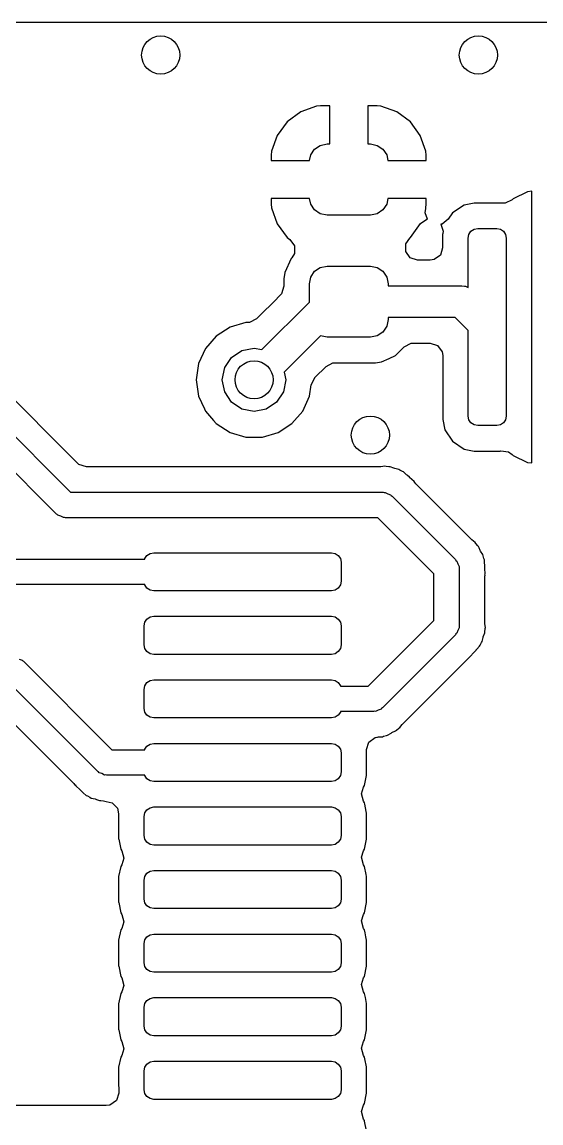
# Model space of a CAD drawing. Extents: x 100.3 to 197.2, y -144.7 to -85.3.
# Drawn here: x 124.91 to 128.99, y -93.96 to -85.3 of the extents above; entities that cross this region are included whole.
import ezdxf

# ---------------------------------------------------------------- set-up
doc = ezdxf.new("R2010")
doc.units = 0
doc.layers.add('BLACK', color=7, linetype='CONTINUOUS')

msp = doc.modelspace()

# ---------------------------------------------------------------- linework, layer by layer
at = {"layer": 'BLACK', "linetype": 'CONTINUOUS'}
for p, q in [((106.048, -85.3005), (151.507, -85.301)), ((127.227, -85.9628), (127.102, -86.0066)), ((127.257, -85.96), (127.227, -85.9628)), ((127.227, -85.9628), (127.227, -85.9628)), ((127.33, -85.96), (127.257, -85.96)), ((127.33, -86.26), (127.33, -85.96)), ((127.33, -85.96), (127.33, -85.96)), ((127.703, -85.96), (127.63, -85.96)), ((127.63, -85.96), (127.63, -86.26)), ((127.733, -85.9628), (127.703, -85.96)), ((127.858, -86.0066), (127.733, -85.9628)), ((127.102, -86.0066), (126.995, -86.0854)), ((127.965, -86.0854), (127.858, -86.0066)), ((126.995, -86.0854), (126.917, -86.1921)), ((126.995, -86.0854), (126.995, -86.0854)), ((128.043, -86.1921), (127.965, -86.0854)), ((127.965, -86.0854), (127.965, -86.0854)), ((126.917, -86.1921), (126.873, -86.3173)), ((128.087, -86.3173), (128.043, -86.1921)), ((126.873, -86.3173), (126.87, -86.347)), ((127.181, -86.3464), (127.211, -86.301)), ((127.211, -86.301), (127.256, -86.2707)), ((127.256, -86.2707), (127.31, -86.26)), ((127.31, -86.26), (127.33, -86.26)), ((127.63, -86.26), (127.65, -86.26)), ((127.65, -86.26), (127.704, -86.2707)), ((127.704, -86.2707), (127.749, -86.301)), ((127.749, -86.301), (127.779, -86.3464)), ((128.09, -86.347), (128.087, -86.3173)), ((128.087, -86.3173), (128.087, -86.3173)), ((126.87, -86.347), (126.87, -86.39)), ((126.87, -86.39), (127.172, -86.39)), ((126.87, -86.39), (126.87, -86.39)), ((127.172, -86.39), (127.181, -86.3464)), ((127.779, -86.3464), (127.788, -86.39)), ((127.788, -86.39), (128.09, -86.39)), ((128.09, -86.39), (128.09, -86.347)), ((128.09, -86.39), (128.09, -86.39)), ((127.172, -86.69), (126.87, -86.69)), ((126.87, -86.69), (126.87, -86.69)), ((126.87, -86.69), (126.87, -86.733)), ((127.181, -86.7336), (127.172, -86.69)), ((127.788, -86.69), (127.779, -86.7336)), ((128.09, -86.69), (127.788, -86.69)), ((128.09, -86.733), (128.09, -86.69)), ((128.09, -86.69), (128.09, -86.69)), ((128.774, -86.6906), (128.766, -86.6984)), ((128.887, -86.6356), (128.774, -86.6906)), ((128.92, -86.6307), (128.887, -86.6356)), ((128.92, -86.9654), (128.92, -86.6307)), ((126.87, -86.733), (126.873, -86.7627)), ((126.873, -86.7627), (126.873, -86.7627)), ((126.873, -86.7627), (126.917, -86.8879)), ((127.211, -86.779), (127.181, -86.7336)), ((127.779, -86.7336), (127.749, -86.779)), ((128.081, -86.8013), (128.086, -86.7686)), ((128.086, -86.7685), (128.087, -86.7647)), ((128.086, -86.7686), (128.086, -86.7685)), ((128.086, -86.7686), (128.086, -86.7686)), ((128.087, -86.7627), (128.09, -86.733)), ((128.087, -86.7647), (128.087, -86.7627)), ((128.388, -86.7405), (128.296, -86.8014)), ((128.468, -86.7245), (128.388, -86.7405)), ((128.388, -86.7405), (128.388, -86.7405)), ((128.672, -86.7245), (128.468, -86.7245)), ((128.468, -86.7245), (128.468, -86.7245)), ((128.677, -86.7255), (128.672, -86.7245)), ((128.672, -86.7245), (128.672, -86.7245)), ((128.672, -86.7245), (128.672, -86.7245)), ((128.712, -86.7261), (128.677, -86.7255)), ((128.766, -86.6984), (128.712, -86.7261)), ((127.256, -86.8093), (127.211, -86.779)), ((127.31, -86.82), (127.256, -86.8093)), ((127.65, -86.82), (127.31, -86.82)), ((127.704, -86.8093), (127.65, -86.82)), ((127.749, -86.779), (127.704, -86.8093)), ((128.044, -86.8866), (128.094, -86.851)), ((128.099, -86.8511), (128.081, -86.8013)), ((128.094, -86.851), (128.099, -86.8511)), ((128.262, -86.8524), (128.214, -86.8903)), ((128.296, -86.8014), (128.262, -86.8524)), ((128.296, -86.8014), (128.296, -86.8014)), ((126.917, -86.8879), (126.995, -86.9946)), ((127.965, -86.9946), (128.044, -86.8866)), ((128.214, -86.8903), (128.205, -86.8906)), ((128.205, -86.8906), (128.223, -86.9461)), ((128.223, -86.9461), (128.221, -86.9647)), ((128.426, -86.9713), (128.442, -86.947)), ((128.442, -86.947), (128.466, -86.9307)), ((128.466, -86.9307), (128.495, -86.925)), ((128.495, -86.925), (128.645, -86.925)), ((128.645, -86.925), (128.674, -86.9307)), ((128.674, -86.9307), (128.698, -86.947)), ((128.698, -86.947), (128.714, -86.9713)), ((126.995, -86.9946), (126.995, -86.9946)), ((126.995, -86.9946), (127.017, -87.0106)), ((127.017, -87.0106), (127.053, -87.0604)), ((127.928, -87.0449), (127.96, -87.0003)), ((127.959, -86.9999), (127.962, -86.9974)), ((127.96, -87.0003), (127.959, -86.9999)), ((127.962, -86.9974), (127.963, -86.9958)), ((127.963, -86.9958), (127.965, -86.9946)), ((127.965, -86.9946), (127.965, -86.9946)), ((128.221, -86.9647), (128.219, -86.9729)), ((128.219, -86.9729), (128.219, -87.0755)), ((128.42, -87), (128.426, -86.9713)), ((128.42, -87.3896), (128.42, -87)), ((128.714, -86.9713), (128.72, -87)), ((128.72, -87), (128.72, -88.4)), ((128.92, -86.9702), (128.92, -86.9654)), ((128.92, -86.9729), (128.92, -86.9702)), ((128.92, -86.9975), (128.92, -86.9729)), ((128.92, -86.9729), (128.92, -86.9729)), ((128.92, -87), (128.92, -86.9975)), ((128.92, -88.4), (128.92, -87)), ((127.052, -87.1216), (127.032, -87.1546)), ((127.053, -87.0604), (127.052, -87.1216)), ((127.928, -87.1061), (127.928, -87.0449)), ((127.964, -87.1556), (127.928, -87.1061)), ((128.219, -87.0755), (128.201, -87.1337)), ((127.027, -87.1617), (126.976, -87.2705)), ((127.028, -87.1603), (127.027, -87.1617)), ((127.027, -87.1617), (127.027, -87.1617)), ((127.031, -87.1551), (127.028, -87.1603)), ((127.032, -87.1546), (127.031, -87.1551)), ((127.032, -87.1546), (127.032, -87.1546)), ((128.022, -87.1745), (127.964, -87.1556)), ((128.12, -87.1745), (128.022, -87.1745)), ((128.151, -87.1697), (128.12, -87.1745)), ((128.201, -87.1337), (128.151, -87.1697)), ((126.976, -87.2705), (126.969, -87.3201)), ((126.976, -87.2705), (126.976, -87.2705)), ((127.181, -87.3064), (127.211, -87.261)), ((127.211, -87.261), (127.256, -87.2307)), ((127.256, -87.2307), (127.31, -87.22)), ((127.31, -87.22), (127.65, -87.22)), ((127.65, -87.22), (127.704, -87.2307)), ((127.704, -87.2307), (127.749, -87.261)), ((127.749, -87.261), (127.779, -87.3064)), ((126.969, -87.3792), (126.951, -87.4374)), ((126.969, -87.3201), (126.969, -87.3792)), ((127.17, -87.36), (127.181, -87.3064)), ((127.17, -87.5032), (127.17, -87.36)), ((127.779, -87.3064), (127.79, -87.36)), ((127.79, -87.36), (127.79, -87.375)), ((127.79, -87.375), (128.37, -87.375)), ((128.37, -87.375), (128.392, -87.3782)), ((128.392, -87.3782), (128.397, -87.3779)), ((128.397, -87.3779), (128.399, -87.3792)), ((128.399, -87.3792), (128.405, -87.3801)), ((128.405, -87.3801), (128.42, -87.3896)), ((126.941, -87.4492), (126.892, -87.498)), ((126.951, -87.4374), (126.941, -87.4492)), ((126.892, -87.498), (126.788, -87.6021)), ((126.796, -87.8771), (127.17, -87.5032)), ((126.754, -87.6355), (126.7, -87.6633)), ((126.788, -87.6021), (126.754, -87.6355)), ((127.79, -87.64), (127.779, -87.6936)), ((128.318, -87.625), (127.79, -87.625)), ((127.79, -87.625), (127.79, -87.64)), ((128.42, -87.7268), (128.318, -87.625)), ((126.546, -87.701), (126.437, -87.771)), ((126.67, -87.6645), (126.546, -87.701)), ((126.546, -87.701), (126.546, -87.701)), ((126.684, -87.6645), (126.67, -87.6645)), ((126.7, -87.6633), (126.684, -87.6645)), ((127.779, -87.6936), (127.749, -87.739)), ((128.42, -88.4), (128.42, -87.7268)), ((126.437, -87.771), (126.352, -87.8689)), ((127.257, -87.7695), (126.973, -88.0539)), ((127.31, -87.78), (127.257, -87.7695)), ((127.65, -87.78), (127.31, -87.78)), ((127.704, -87.7693), (127.65, -87.78)), ((127.749, -87.739), (127.704, -87.7693)), ((126.352, -87.8689), (126.298, -87.9868)), ((126.558, -87.9382), (126.639, -87.884)), ((126.639, -87.884), (126.735, -87.865)), ((126.735, -87.865), (126.796, -87.8771)), ((127.848, -87.9232), (127.917, -87.8545)), ((127.917, -87.8545), (127.972, -87.8267)), ((127.972, -87.8267), (127.987, -87.8255)), ((127.987, -87.8255), (128.121, -87.8255)), ((128.121, -87.8255), (128.179, -87.8444)), ((128.179, -87.8444), (128.215, -87.8939)), ((128.215, -87.8939), (128.22, -87.9245)), ((126.298, -87.9868), (126.28, -88.115)), ((126.504, -88.0193), (126.558, -87.9382)), ((127.301, -88.0095), (127.355, -87.9817)), ((127.355, -87.9817), (127.371, -87.9805)), ((127.371, -87.9805), (127.69, -87.9805)), ((127.69, -87.9805), (127.739, -87.974)), ((127.69, -87.9805), (127.69, -87.9805)), ((127.739, -87.974), (127.798, -87.9466)), ((127.739, -87.974), (127.739, -87.974)), ((127.798, -87.9466), (127.848, -87.9232)), ((128.22, -87.9245), (128.22, -88.4271)), ((124.295, -88.0037), (125.291, -89)), ((126.485, -88.115), (126.504, -88.0193)), ((126.973, -88.0539), (126.985, -88.115)), ((127.213, -88.0978), (127.301, -88.0095)), ((125.179, -89.1707), (124.154, -88.1451)), ((125.345, -88.7705), (124.69, -88.115)), ((126.28, -88.115), (126.28, -88.115)), ((126.28, -88.115), (126.298, -88.2432)), ((126.504, -88.2107), (126.485, -88.115)), ((126.985, -88.115), (126.966, -88.2107)), ((127.172, -88.2432), (127.185, -88.1537)), ((127.185, -88.1537), (127.212, -88.0988)), ((127.212, -88.0988), (127.213, -88.0978)), ((126.298, -88.2432), (126.344, -88.3441)), ((126.558, -88.2918), (126.504, -88.2107)), ((126.966, -88.2107), (126.912, -88.2918)), ((127.118, -88.3611), (127.172, -88.2432)), ((126.639, -88.346), (126.558, -88.2918)), ((126.912, -88.2918), (126.831, -88.346)), ((126.344, -88.3441), (126.352, -88.3611)), ((126.352, -88.3611), (126.416, -88.4346)), ((126.735, -88.365), (126.639, -88.346)), ((126.831, -88.346), (126.735, -88.365)), ((127.033, -88.459), (127.118, -88.3611)), ((128.426, -88.4287), (128.42, -88.4)), ((128.72, -88.4), (128.714, -88.4287)), ((128.92, -88.4025), (128.92, -88.4)), ((128.921, -88.4271), (128.92, -88.4025)), ((126.416, -88.4346), (126.437, -88.459)), ((126.437, -88.459), (126.546, -88.5289)), ((126.924, -88.529), (127.033, -88.459)), ((128.22, -88.4271), (128.235, -88.5075)), ((128.235, -88.5075), (128.235, -88.5075)), ((128.235, -88.5075), (128.296, -88.5978)), ((128.442, -88.453), (128.426, -88.4287)), ((128.466, -88.4693), (128.442, -88.453)), ((128.495, -88.475), (128.466, -88.4693)), ((128.645, -88.475), (128.495, -88.475)), ((128.674, -88.4693), (128.645, -88.475)), ((128.698, -88.453), (128.674, -88.4693)), ((128.714, -88.4287), (128.698, -88.453)), ((128.92, -88.4298), (128.92, -88.4271)), ((128.92, -88.4271), (128.921, -88.4271)), ((128.92, -88.4346), (128.92, -88.4298)), ((128.92, -88.7693), (128.92, -88.4346)), ((126.546, -88.5289), (126.546, -88.529)), ((126.546, -88.529), (126.67, -88.5655)), ((126.67, -88.5655), (126.67, -88.5655)), ((126.67, -88.5655), (126.8, -88.5655)), ((126.8, -88.5655), (126.924, -88.529)), ((126.8, -88.5655), (126.8, -88.5655)), ((128.296, -88.5978), (128.296, -88.5986)), ((128.296, -88.5986), (128.388, -88.6595)), ((128.388, -88.6595), (128.468, -88.6755)), ((128.468, -88.6755), (128.672, -88.6755)), ((128.672, -88.6755), (128.677, -88.6745)), ((128.672, -88.6755), (128.672, -88.6755)), ((128.672, -88.6755), (128.672, -88.6755)), ((128.677, -88.6745), (128.738, -88.6817)), ((128.738, -88.6817), (128.766, -88.7016)), ((128.766, -88.7016), (128.774, -88.7094)), ((128.774, -88.7094), (128.887, -88.7644)), ((128.887, -88.7644), (128.887, -88.7644)), ((128.887, -88.7644), (128.92, -88.7693)), ((125.357, -88.7806), (125.345, -88.7705)), ((125.415, -88.7995), (125.357, -88.7806)), ((127.647, -88.7995), (125.415, -88.7995)), ((127.65, -88.8), (127.647, -88.7995)), ((127.653, -88.7995), (127.65, -88.8)), ((127.726, -88.7995), (127.653, -88.7995)), ((127.733, -88.799), (127.726, -88.7995)), ((127.764, -88.7946), (127.733, -88.799)), ((127.774, -88.7969), (127.764, -88.7946)), ((127.764, -88.7946), (127.764, -88.7946)), ((127.796, -88.7995), (127.774, -88.7969)), ((127.806, -88.7995), (127.796, -88.7995)), ((127.836, -88.811), (127.806, -88.7995)), ((127.806, -88.7995), (127.806, -88.7995)), ((127.806, -88.7995), (127.806, -88.7995)), ((127.806, -88.7995), (127.806, -88.7995)), ((127.842, -88.813), (127.836, -88.811)), ((127.873, -88.8203), (127.842, -88.813)), ((127.882, -88.8259), (127.873, -88.8203)), ((127.873, -88.8203), (127.873, -88.8203)), ((127.902, -88.8365), (127.882, -88.8259)), ((127.911, -88.8401), (127.902, -88.8365)), ((127.934, -88.8616), (127.911, -88.8401)), ((128.92, -88.7693), (128.92, -88.7693)), ((127.94, -88.8658), (127.934, -88.8616)), ((127.943, -88.8678), (127.94, -88.8658)), ((127.957, -88.8818), (127.943, -88.8678)), ((127.958, -88.8834), (127.957, -88.8818)), ((127.994, -88.9158), (127.958, -88.8834)), ((127.999, -88.9231), (127.994, -88.9158)), ((128, -88.9223), (127.999, -88.9231)), ((128.009, -88.9336), (128, -88.9223)), ((128.175, -89.1), (128.009, -88.9336)), ((125.291, -89), (127.75, -89)), ((127.75, -89), (127.758, -89.0025)), ((127.758, -89.0025), (127.766, -89.0012)), ((127.766, -89.0012), (127.787, -89.0119)), ((127.787, -89.0119), (127.809, -89.0191)), ((127.809, -89.0191), (127.814, -89.0256)), ((127.814, -89.0256), (127.821, -89.0293)), ((127.821, -89.0293), (128.321, -89.5293)), ((128.445, -89.3703), (128.175, -89.1)), ((125.186, -89.1744), (125.179, -89.1707)), ((125.191, -89.1809), (125.186, -89.1744)), ((125.213, -89.1881), (125.191, -89.1809)), ((125.234, -89.1988), (125.213, -89.1881)), ((125.242, -89.1975), (125.234, -89.1988)), ((125.25, -89.2), (125.242, -89.1975)), ((127.709, -89.2), (125.25, -89.2)), ((128.15, -89.6414), (127.709, -89.2)), ((128.45, -89.3748), (128.445, -89.3703)), ((128.476, -89.394), (128.45, -89.3748)), ((128.481, -89.4024), (128.476, -89.394)), ((128.476, -89.394), (128.476, -89.394)), ((128.495, -89.4203), (128.481, -89.4024)), ((128.502, -89.4272), (128.495, -89.4203)), ((128.506, -89.4355), (128.502, -89.4272)), ((128.515, -89.4564), (128.506, -89.4355)), ((128.518, -89.4625), (128.515, -89.4564)), ((122.386, -89.525), (125.875, -89.525)), ((125.875, -89.525), (125.876, -89.5213)), ((125.876, -89.5213), (125.892, -89.497)), ((125.892, -89.497), (125.916, -89.4807)), ((125.916, -89.4807), (125.945, -89.475)), ((125.945, -89.475), (127.345, -89.475)), ((127.345, -89.475), (127.374, -89.4807)), ((127.374, -89.4807), (127.398, -89.497)), ((127.398, -89.497), (127.414, -89.5213)), ((127.414, -89.5213), (127.42, -89.55)), ((128.321, -89.5293), (128.324, -89.5365)), ((128.324, -89.5365), (128.331, -89.5412)), ((128.331, -89.5412), (128.338, -89.5635)), ((128.535, -89.4896), (128.518, -89.4625)), ((128.537, -89.4992), (128.535, -89.4896)), ((128.544, -89.521), (128.537, -89.4992)), ((128.548, -89.53), (128.544, -89.521)), ((128.549, -89.5619), (128.548, -89.53)), ((127.42, -89.55), (127.42, -89.7)), ((128.338, -89.5635), (128.349, -89.5844)), ((128.349, -89.5844), (128.348, -89.5923)), ((128.348, -89.5923), (128.35, -89.6)), ((128.35, -89.6), (128.35, -90.05)), ((128.55, -89.5687), (128.549, -89.5619)), ((128.55, -89.5722), (128.55, -89.5687)), ((128.55, -89.5919), (128.55, -89.5722)), ((128.55, -89.5722), (128.55, -89.5722)), ((128.551, -89.5942), (128.55, -89.5919)), ((128.551, -89.5995), (128.551, -89.5942)), ((128.553, -89.6422), (128.551, -89.5995)), ((127.42, -89.7), (127.414, -89.7287)), ((128.15, -90.0086), (128.15, -89.6414)), ((128.55, -89.6652), (128.553, -89.6515)), ((128.55, -90.0257), (128.55, -89.6652)), ((128.552, -89.6513), (128.553, -89.6422)), ((128.553, -89.6515), (128.552, -89.6513)), ((125.875, -89.725), (122.345, -89.725)), ((125.876, -89.7287), (125.875, -89.725)), ((125.892, -89.753), (125.876, -89.7287)), ((125.916, -89.7693), (125.892, -89.753)), ((125.945, -89.775), (125.916, -89.7693)), ((127.345, -89.775), (125.945, -89.775)), ((127.374, -89.7693), (127.345, -89.775)), ((127.398, -89.753), (127.374, -89.7693)), ((127.414, -89.7287), (127.398, -89.753)), ((125.892, -89.997), (125.916, -89.9807)), ((125.916, -89.9807), (125.945, -89.975)), ((125.945, -89.975), (127.345, -89.975)), ((127.345, -89.975), (127.374, -89.9807)), ((127.374, -89.9807), (127.398, -89.997)), ((125.87, -90.05), (125.876, -90.0213)), ((125.87, -90.2), (125.87, -90.05)), ((125.876, -90.0213), (125.892, -89.997)), ((127.398, -89.997), (127.414, -90.0213)), ((127.414, -90.0213), (127.42, -90.05)), ((127.42, -90.05), (127.42, -90.2)), ((127.634, -90.525), (128.15, -90.0086)), ((128.349, -90.0656), (128.338, -90.0865)), ((128.35, -90.05), (128.348, -90.0577)), ((128.348, -90.0577), (128.349, -90.0656)), ((128.551, -90.0325), (128.55, -90.0257)), ((128.551, -90.0347), (128.551, -90.0325)), ((128.555, -90.0641), (128.551, -90.0347)), ((128.554, -90.0705), (128.555, -90.0641)), ((128.321, -90.1207), (127.746, -90.6957)), ((128.324, -90.1135), (128.321, -90.1207)), ((128.331, -90.1088), (128.324, -90.1135)), ((128.338, -90.0865), (128.331, -90.1088)), ((128.53, -90.1735), (128.537, -90.1424)), ((128.537, -90.1424), (128.539, -90.1359)), ((128.539, -90.1359), (128.55, -90.1062)), ((128.55, -90.0963), (128.553, -90.0737)), ((128.55, -90.1062), (128.55, -90.0963)), ((128.553, -90.0737), (128.554, -90.0705)), ((125.876, -90.2287), (125.87, -90.2)), ((125.892, -90.253), (125.876, -90.2287)), ((127.414, -90.2287), (127.398, -90.253)), ((127.42, -90.2), (127.414, -90.2287)), ((128.482, -90.2428), (128.484, -90.2399)), ((128.484, -90.2399), (128.488, -90.2345)), ((128.488, -90.2345), (128.489, -90.2335)), ((128.489, -90.2335), (128.51, -90.2109)), ((128.51, -90.2109), (128.513, -90.2018)), ((128.513, -90.2018), (128.524, -90.1816)), ((128.524, -90.1816), (128.525, -90.1804)), ((128.525, -90.1804), (128.53, -90.1735)), ((124.887, -90.3119), (124.909, -90.3191)), ((124.909, -90.3191), (124.914, -90.3256)), ((124.914, -90.3256), (124.921, -90.3293)), ((125.916, -90.2693), (125.892, -90.253)), ((125.945, -90.275), (125.916, -90.2693)), ((127.345, -90.275), (125.945, -90.275)), ((127.374, -90.2693), (127.345, -90.275)), ((127.398, -90.253), (127.374, -90.2693)), ((128.159, -90.5664), (128.416, -90.3086)), ((128.416, -90.3086), (128.428, -90.3005)), ((128.427, -90.2995), (128.434, -90.294)), ((128.428, -90.3005), (128.427, -90.2995)), ((128.434, -90.294), (128.467, -90.2584)), ((128.434, -90.294), (128.434, -90.294)), ((128.467, -90.2584), (128.468, -90.2568)), ((128.468, -90.2568), (128.482, -90.2428)), ((124.921, -90.3293), (125.616, -91.025)), ((125.504, -91.1957), (124.809, -90.5)), ((125.876, -90.5213), (125.892, -90.497)), ((125.892, -90.497), (125.916, -90.4807)), ((125.916, -90.4807), (125.945, -90.475)), ((125.945, -90.475), (127.345, -90.475)), ((127.345, -90.475), (127.374, -90.4807)), ((127.374, -90.4807), (127.398, -90.497)), ((127.398, -90.497), (127.414, -90.5213)), ((125.87, -90.55), (125.876, -90.5213)), ((125.87, -90.7), (125.87, -90.55)), ((127.414, -90.5213), (127.415, -90.525)), ((127.415, -90.525), (127.634, -90.525)), ((127.905, -90.8203), (128.159, -90.5664)), ((124.755, -90.7295), (125.316, -91.2914)), ((125.876, -90.7287), (125.87, -90.7)), ((125.892, -90.753), (125.876, -90.7287)), ((125.916, -90.7693), (125.892, -90.753)), ((127.398, -90.753), (127.374, -90.7693)), ((127.414, -90.7287), (127.398, -90.753)), ((127.415, -90.725), (127.414, -90.7287)), ((127.675, -90.725), (127.415, -90.725)), ((127.683, -90.7225), (127.675, -90.725)), ((127.691, -90.7238), (127.683, -90.7225)), ((127.712, -90.7131), (127.691, -90.7238)), ((127.734, -90.7059), (127.712, -90.7131)), ((127.739, -90.6994), (127.734, -90.7059)), ((127.746, -90.6957), (127.739, -90.6994)), ((125.945, -90.775), (125.916, -90.7693)), ((127.345, -90.775), (125.945, -90.775)), ((127.374, -90.7693), (127.345, -90.775)), ((127.881, -90.8509), (127.9, -90.8255)), ((127.9, -90.8255), (127.905, -90.8203)), ((127.639, -90.9649), (127.689, -90.9289)), ((127.689, -90.9289), (127.701, -90.9258)), ((127.701, -90.9258), (127.703, -90.9255)), ((127.703, -90.9255), (127.706, -90.9248)), ((127.703, -90.9255), (127.703, -90.9255)), ((127.706, -90.9248), (127.713, -90.9241)), ((127.713, -90.9241), (127.745, -90.9226)), ((127.745, -90.9226), (127.754, -90.9186)), ((127.754, -90.9186), (127.776, -90.9119)), ((127.776, -90.9119), (127.785, -90.9101)), ((127.785, -90.9101), (127.813, -90.8933)), ((127.813, -90.8933), (127.819, -90.8901)), ((127.819, -90.8901), (127.848, -90.8772)), ((127.848, -90.8772), (127.855, -90.8703)), ((127.855, -90.8703), (127.873, -90.8561)), ((127.873, -90.8561), (127.881, -90.8509)), ((125.876, -91.0213), (125.892, -90.997)), ((125.892, -90.997), (125.916, -90.9807)), ((125.916, -90.9807), (125.945, -90.975)), ((125.945, -90.975), (127.345, -90.975)), ((127.345, -90.975), (127.374, -90.9807)), ((127.374, -90.9807), (127.398, -90.997)), ((127.398, -90.997), (127.414, -91.0213)), ((127.62, -91.0231), (127.639, -90.9649)), ((125.616, -91.025), (125.875, -91.025)), ((125.875, -91.025), (125.876, -91.0213)), ((127.414, -91.0213), (127.42, -91.05)), ((127.42, -91.05), (127.42, -91.2)), ((127.62, -91.2271), (127.62, -91.0231)), ((125.511, -91.1994), (125.504, -91.1957)), ((125.516, -91.2059), (125.511, -91.1994)), ((125.538, -91.2131), (125.516, -91.2059)), ((125.559, -91.2238), (125.538, -91.2131)), ((125.567, -91.2225), (125.559, -91.2238)), ((125.575, -91.225), (125.567, -91.2225)), ((125.875, -91.225), (125.575, -91.225)), ((125.876, -91.2287), (125.875, -91.225)), ((125.892, -91.253), (125.876, -91.2287)), ((125.916, -91.2693), (125.892, -91.253)), ((125.945, -91.275), (125.916, -91.2693)), ((127.345, -91.275), (125.945, -91.275)), ((127.374, -91.2693), (127.345, -91.275)), ((127.398, -91.253), (127.374, -91.2693)), ((127.414, -91.2287), (127.398, -91.253)), ((127.42, -91.2), (127.414, -91.2287)), ((127.605, -91.3075), (127.62, -91.2271)), ((125.316, -91.2914), (125.325, -91.3026)), ((125.325, -91.3026), (125.326, -91.3019)), ((125.326, -91.3019), (125.331, -91.3092)), ((125.331, -91.3092), (125.367, -91.3416)), ((125.367, -91.3416), (125.368, -91.3432)), ((125.368, -91.3432), (125.377, -91.3518)), ((125.377, -91.3518), (125.382, -91.3572)), ((125.382, -91.3572), (125.385, -91.3592)), ((125.385, -91.3592), (125.391, -91.3634)), ((125.391, -91.3634), (125.414, -91.3849)), ((127.58, -91.3711), (127.596, -91.32)), ((127.596, -91.32), (127.605, -91.3075)), ((125.414, -91.3849), (125.414, -91.3849)), ((125.414, -91.3849), (125.414, -91.3849)), ((125.414, -91.3849), (125.423, -91.3885)), ((125.423, -91.3885), (125.443, -91.3991)), ((125.443, -91.3991), (125.452, -91.4047)), ((125.452, -91.4047), (125.483, -91.412)), ((125.483, -91.412), (125.489, -91.414)), ((125.489, -91.414), (125.494, -91.4157)), ((125.494, -91.4157), (125.518, -91.425)), ((125.518, -91.425), (125.519, -91.4255)), ((125.519, -91.4255), (125.529, -91.4255)), ((125.529, -91.4255), (125.551, -91.4281)), ((125.551, -91.4281), (125.561, -91.4304)), ((125.561, -91.4304), (125.561, -91.4304)), ((125.561, -91.4304), (125.561, -91.4304)), ((125.561, -91.4304), (125.57, -91.4308)), ((125.57, -91.4308), (125.57, -91.4333)), ((125.57, -91.4333), (125.617, -91.4416)), ((125.617, -91.4416), (125.66, -91.4857)), ((127.596, -91.43), (127.58, -91.3711)), ((127.605, -91.4425), (127.596, -91.43)), ((127.606, -91.4522), (127.605, -91.4425)), ((127.618, -91.51), (127.606, -91.4522)), ((125.66, -91.4857), (125.669, -91.529)), ((125.669, -91.529), (125.669, -91.7271)), ((125.87, -91.55), (125.876, -91.5213)), ((125.876, -91.5213), (125.892, -91.497)), ((125.892, -91.497), (125.916, -91.4807)), ((125.916, -91.4807), (125.945, -91.475)), ((125.945, -91.475), (127.345, -91.475)), ((127.345, -91.475), (127.374, -91.4807)), ((127.374, -91.4807), (127.398, -91.497)), ((127.398, -91.497), (127.414, -91.5213)), ((127.414, -91.5213), (127.42, -91.55)), ((127.62, -91.5229), (127.618, -91.51)), ((127.62, -91.7271), (127.62, -91.5229)), ((125.87, -91.7), (125.87, -91.55)), ((127.42, -91.55), (127.42, -91.7)), ((125.876, -91.7287), (125.87, -91.7)), ((127.42, -91.7), (127.414, -91.7287)), ((125.669, -91.7271), (125.67, -91.7271)), ((125.67, -91.7271), (125.685, -91.8075)), ((125.892, -91.753), (125.876, -91.7287)), ((125.916, -91.7693), (125.892, -91.753)), ((125.945, -91.775), (125.916, -91.7693)), ((127.345, -91.775), (125.945, -91.775)), ((127.374, -91.7693), (127.345, -91.775)), ((127.398, -91.753), (127.374, -91.7693)), ((127.414, -91.7287), (127.398, -91.753)), ((127.605, -91.8075), (127.62, -91.7271)), ((125.685, -91.8075), (125.685, -91.8075)), ((125.685, -91.8075), (125.694, -91.82)), ((125.694, -91.82), (125.71, -91.8789)), ((125.71, -91.8789), (125.694, -91.93)), ((127.58, -91.8711), (127.596, -91.82)), ((127.596, -91.93), (127.58, -91.8711)), ((127.596, -91.82), (127.605, -91.8075)), ((125.685, -91.9425), (125.669, -92.0229)), ((125.694, -91.93), (125.685, -91.9425)), ((125.685, -91.9425), (125.685, -91.9425)), ((127.605, -91.9425), (127.596, -91.93)), ((127.617, -92.0054), (127.605, -91.9425)), ((127.605, -91.9425), (127.605, -91.9425)), ((125.669, -92.0229), (125.669, -92.2271)), ((125.87, -92.05), (125.876, -92.0213)), ((125.87, -92.2), (125.87, -92.05)), ((125.876, -92.0213), (125.892, -91.997)), ((125.892, -91.997), (125.916, -91.9807)), ((125.916, -91.9807), (125.945, -91.975)), ((125.945, -91.975), (127.345, -91.975)), ((127.345, -91.975), (127.374, -91.9807)), ((127.374, -91.9807), (127.398, -91.997)), ((127.398, -91.997), (127.414, -92.0213)), ((127.414, -92.0213), (127.42, -92.05)), ((127.42, -92.05), (127.42, -92.2)), ((127.62, -92.0229), (127.617, -92.0054)), ((127.62, -92.2271), (127.62, -92.0229)), ((125.669, -92.2271), (125.67, -92.2271)), ((125.67, -92.2271), (125.685, -92.3075)), ((125.876, -92.2287), (125.87, -92.2)), ((125.892, -92.253), (125.876, -92.2287)), ((127.414, -92.2287), (127.398, -92.253)), ((127.42, -92.2), (127.414, -92.2287)), ((127.605, -92.3075), (127.62, -92.2271)), ((125.685, -92.3075), (125.685, -92.3075)), ((125.685, -92.3075), (125.694, -92.32)), ((125.916, -92.2693), (125.892, -92.253)), ((125.945, -92.275), (125.916, -92.2693)), ((127.345, -92.275), (125.945, -92.275)), ((127.374, -92.2693), (127.345, -92.275)), ((127.398, -92.253), (127.374, -92.2693)), ((127.596, -92.32), (127.605, -92.3075)), ((125.694, -92.32), (125.71, -92.3789)), ((125.71, -92.3789), (125.694, -92.43)), ((127.58, -92.3711), (127.596, -92.32)), ((127.596, -92.43), (127.58, -92.3711)), ((125.685, -92.4425), (125.669, -92.5229)), ((125.694, -92.43), (125.685, -92.4425)), ((125.685, -92.4425), (125.685, -92.4425)), ((125.892, -92.497), (125.916, -92.4807)), ((125.916, -92.4807), (125.945, -92.475)), ((125.945, -92.475), (127.345, -92.475)), ((127.345, -92.475), (127.374, -92.4807)), ((127.374, -92.4807), (127.398, -92.497)), ((127.605, -92.4425), (127.596, -92.43)), ((127.609, -92.464), (127.605, -92.4425)), ((127.615, -92.4961), (127.609, -92.464)), ((125.669, -92.5229), (125.669, -92.7271)), ((125.87, -92.55), (125.876, -92.5213)), ((125.87, -92.7), (125.87, -92.55)), ((125.876, -92.5213), (125.892, -92.497)), ((127.398, -92.497), (127.414, -92.5213)), ((127.414, -92.5213), (127.42, -92.55)), ((127.42, -92.55), (127.42, -92.7)), ((127.62, -92.5229), (127.615, -92.4961)), ((127.62, -92.7271), (127.62, -92.5229)), ((125.669, -92.7271), (125.67, -92.7271)), ((125.67, -92.7271), (125.685, -92.8075)), ((125.876, -92.7287), (125.87, -92.7)), ((125.892, -92.753), (125.876, -92.7287)), ((127.414, -92.7287), (127.398, -92.753)), ((127.42, -92.7), (127.414, -92.7287)), ((127.605, -92.8075), (127.62, -92.7271)), ((125.685, -92.8075), (125.685, -92.8075)), ((125.685, -92.8075), (125.694, -92.82)), ((125.694, -92.82), (125.71, -92.8789)), ((125.916, -92.7693), (125.892, -92.753)), ((125.945, -92.775), (125.916, -92.7693)), ((127.345, -92.775), (125.945, -92.775)), ((127.374, -92.7693), (127.345, -92.775)), ((127.398, -92.753), (127.374, -92.7693)), ((127.58, -92.8711), (127.596, -92.82)), ((127.596, -92.82), (127.605, -92.8075)), ((125.71, -92.8789), (125.694, -92.93)), ((127.596, -92.93), (127.58, -92.8711)), ((125.685, -92.9425), (125.669, -93.0229)), ((125.694, -92.93), (125.685, -92.9425)), ((125.685, -92.9425), (125.685, -92.9425)), ((125.876, -93.0213), (125.892, -92.997)), ((125.892, -92.997), (125.916, -92.9807)), ((125.916, -92.9807), (125.945, -92.975)), ((125.945, -92.975), (127.345, -92.975)), ((127.345, -92.975), (127.374, -92.9807)), ((127.374, -92.9807), (127.398, -92.997)), ((127.398, -92.997), (127.414, -93.0213)), ((127.605, -92.9425), (127.596, -92.93)), ((127.611, -92.9749), (127.605, -92.9425)), ((127.62, -93.0198), (127.611, -92.9749)), ((125.669, -93.0229), (125.669, -93.2271)), ((125.87, -93.05), (125.876, -93.0213)), ((125.87, -93.2), (125.87, -93.05)), ((127.414, -93.0213), (127.42, -93.05)), ((127.42, -93.05), (127.42, -93.2)), ((127.62, -93.0229), (127.62, -93.0198)), ((127.62, -93.2271), (127.62, -93.0229)), ((125.669, -93.2271), (125.67, -93.2271)), ((125.67, -93.2271), (125.685, -93.3075)), ((125.876, -93.2287), (125.87, -93.2)), ((125.892, -93.253), (125.876, -93.2287)), ((125.916, -93.2693), (125.892, -93.253)), ((125.945, -93.275), (125.916, -93.2693)), ((127.374, -93.2693), (127.345, -93.275)), ((127.398, -93.253), (127.374, -93.2693)), ((127.414, -93.2287), (127.398, -93.253)), ((127.42, -93.2), (127.414, -93.2287)), ((127.605, -93.3075), (127.62, -93.2271)), ((125.685, -93.3075), (125.685, -93.3075)), ((125.685, -93.3075), (125.694, -93.32)), ((125.694, -93.32), (125.71, -93.3789)), ((127.345, -93.275), (125.945, -93.275)), ((127.58, -93.3711), (127.596, -93.32)), ((127.596, -93.32), (127.605, -93.3075)), ((125.685, -93.4425), (125.669, -93.5229)), ((125.694, -93.43), (125.685, -93.4425)), ((125.685, -93.4425), (125.685, -93.4425)), ((125.71, -93.3789), (125.694, -93.43)), ((127.596, -93.43), (127.58, -93.3711)), ((127.605, -93.4425), (127.596, -93.43)), ((127.607, -93.4555), (127.605, -93.4425)), ((125.669, -93.5229), (125.669, -93.5229)), ((125.669, -93.5229), (125.669, -93.6247)), ((125.87, -93.55), (125.876, -93.5213)), ((125.876, -93.5213), (125.892, -93.497)), ((125.892, -93.497), (125.916, -93.4807)), ((125.916, -93.4807), (125.945, -93.475)), ((125.945, -93.475), (127.345, -93.475)), ((127.345, -93.475), (127.374, -93.4807)), ((127.374, -93.4807), (127.398, -93.497)), ((127.398, -93.497), (127.414, -93.5213)), ((127.414, -93.5213), (127.42, -93.55)), ((127.62, -93.5194), (127.607, -93.4555)), ((127.62, -93.5229), (127.62, -93.5194)), ((127.62, -93.7271), (127.62, -93.5229)), ((125.87, -93.7), (125.87, -93.55)), ((127.42, -93.55), (127.42, -93.7)), ((125.669, -93.6247), (125.67, -93.7255)), ((125.876, -93.7287), (125.87, -93.7)), ((127.42, -93.7), (127.414, -93.7287)), ((125.651, -93.7837), (125.601, -93.8197)), ((125.67, -93.7255), (125.651, -93.7837)), ((125.892, -93.753), (125.876, -93.7287)), ((125.916, -93.7693), (125.892, -93.753)), ((125.945, -93.775), (125.916, -93.7693)), ((127.345, -93.775), (125.945, -93.775)), ((127.374, -93.7693), (127.345, -93.775)), ((127.398, -93.753), (127.374, -93.7693)), ((127.414, -93.7287), (127.398, -93.753)), ((127.605, -93.8075), (127.62, -93.7271)), ((125.571, -93.8245), (123.565, -93.8245)), ((125.601, -93.8197), (125.571, -93.8245)), ((127.58, -93.8711), (127.596, -93.82)), ((127.596, -93.93), (127.58, -93.8711)), ((127.596, -93.82), (127.605, -93.8075)), ((127.605, -93.9425), (127.596, -93.93)), ((127.605, -93.9468), (127.605, -93.9425)), ((127.62, -94.0218), (127.605, -93.9468))]:
    msp.add_line(p, q, dxfattribs=at)
at = {"layer": 'BLACK'}
for centre in [(126, -85.56), (128.5, -85.56), (126.735, -88.115), (127.65, -88.55)]:
    msp.add_circle(centre, 0.15, dxfattribs=at)

doc.saveas('drawing.dxf')
